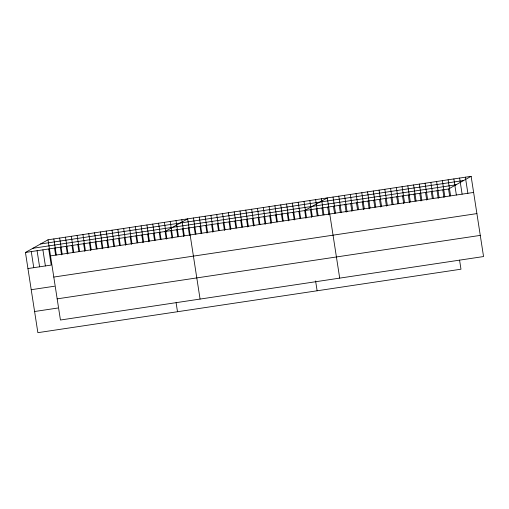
<?xml version="1.0" encoding="UTF-8"?>
<svg xmlns="http://www.w3.org/2000/svg" width="509" height="509" viewBox="0 0 509 509"><rect width="100%" height="100%" fill="white"/><g stroke="black" fill="none" stroke-linecap="round" stroke-linejoin="round"><path stroke-width="0.76" d="M459.57 260.131L460.976 269.204L37.87 332.67L25.45 252.451L48.024 239.796L471.13 176.33L483.55 256.549L60.444 320.015L48.024 239.796M25.45 252.451L448.556 188.985L471.13 176.33M40.574 243.976L463.68 180.51M32.9 248.277L456.007 184.812M50.518 255.9L473.624 192.434M27.944 268.555L51.212 265.068L48.724 248.965M53.795 277.061L476.901 213.595M31.221 289.71L54.488 286.223M57.167 298.859L480.273 235.393M34.593 311.514L57.861 308.021M465.379 177.196L467.873 193.299M459.621 178.061L462.115 194.164M453.869 178.92L456.363 195.023M448.117 179.785L450.605 195.889M448.556 188.985L449.625 195.889M442.359 180.65L444.853 196.754M442.805 189.851L443.988 197.517M436.607 181.509L439.102 197.613M437.046 190.71L438.236 198.383M430.849 182.375L433.344 198.478M431.295 191.575L432.364 198.478M425.098 183.24L427.592 199.343M425.543 192.44L426.727 200.107M419.346 184.099L421.834 200.202M419.785 193.299L420.975 200.972M413.588 184.964L416.082 201.068M414.033 194.164L415.102 201.068M407.836 185.83L410.33 201.933M408.275 195.03L409.465 202.697M402.078 186.688L404.572 202.792M402.524 195.889L403.713 203.562M396.326 187.554L398.821 203.657M396.772 196.754L397.841 203.657M390.575 188.419L393.063 204.523M391.014 197.619L392.083 204.516M384.817 189.278L387.311 205.381M385.262 198.478L386.446 206.151M379.065 190.143L381.559 206.247M379.504 199.343L380.694 207.01M373.307 191.002L375.801 207.112M373.752 200.209L374.821 207.106M367.555 191.868L370.049 207.971M368.001 201.068L369.184 208.741M361.804 192.733L364.291 208.836M362.243 201.933L363.432 209.6M356.046 193.592L358.54 209.695M356.491 202.798L357.56 209.695M350.294 194.457L352.788 210.561M350.733 203.657L351.923 211.33M344.536 195.322L347.03 211.426M344.981 204.523L346.171 212.189M338.784 196.181L341.278 212.285M339.229 205.388L340.292 212.285M333.032 197.047L335.52 213.15M333.471 206.247L334.54 213.15M339.694 278.124L327.274 197.912L304.7 210.567L305.89 218.234M327.72 207.112L328.903 214.779M321.459 198.784L323.953 214.887M321.962 207.977L323.03 214.874M315.637 199.655L318.131 215.759M316.21 208.836L317.279 215.74M309.822 200.527L312.316 216.63M310.458 209.702L311.642 217.368M304.007 201.399L306.494 217.502M315.599 280.955L317.12 290.779M298.185 202.277L300.679 218.38M298.885 211.439L299.954 218.336M292.37 203.148L294.864 219.252M293.063 212.31L294.253 219.977M286.554 204.02L289.042 220.123M287.248 213.182L288.438 220.849M280.733 204.892L283.227 220.995M281.432 214.054L282.501 220.957M274.917 205.763L277.411 221.867M275.611 214.925L276.68 221.829M269.096 206.635L271.59 222.738M269.795 215.803L270.979 223.47M263.28 207.513L265.774 223.616M263.974 216.675L265.164 224.342M257.465 208.385L259.953 224.488M258.158 217.547L259.227 224.45M251.643 209.256L254.137 225.36M252.343 218.418L253.527 226.085M245.828 210.128L248.322 226.231M246.521 219.29L247.711 226.957M240.013 211L242.5 227.103M240.706 220.162L241.775 227.065M234.191 211.871L236.685 227.975M234.891 221.033L235.96 227.937M228.376 212.743L230.87 228.853M229.069 221.911L230.259 229.578M222.554 213.621L225.048 229.724M223.254 222.783L224.437 230.45M216.739 214.493L219.233 230.596M217.432 223.655L218.501 230.558M210.923 215.364L213.411 231.468M211.617 224.526L212.807 232.193M205.102 216.236L207.596 232.339M205.801 225.398L206.985 233.071M199.286 217.108L201.78 233.211M199.98 226.27L201.049 233.173M193.465 217.979L195.959 234.083M194.164 227.148L195.233 234.045M200.069 299.069L187.649 218.857L165.075 231.506L166.265 239.179M188.349 228.019L189.533 235.686M181.834 219.729L184.328 235.832M182.527 228.891L183.717 236.558M176.012 220.601L178.506 236.704M176.712 229.763L177.781 236.666M170.197 221.472L172.691 237.576M170.89 230.634L172.08 238.301M164.382 222.344L166.869 238.447M176.089 302.658L177.495 311.724M158.56 223.216L161.054 239.319M159.26 232.384L160.329 239.281M152.745 224.094L155.239 240.197M153.438 233.256L154.507 240.153M146.923 224.965L149.417 241.069M147.623 234.127L148.813 241.794M141.108 225.837L143.602 241.94M141.807 234.999L142.991 242.666M135.292 226.709L137.786 242.812M135.986 235.871L137.055 242.774M129.471 227.58L131.965 243.684M130.17 236.742L131.354 244.415M123.655 228.452L126.149 244.555M124.349 237.614L125.538 245.287M117.84 229.324L120.328 245.433M118.533 238.492L119.602 245.389M112.018 230.202L114.512 246.305M112.718 239.364L113.787 246.267M106.203 231.073L108.697 247.177M106.896 240.235L108.086 247.902M100.381 231.945L102.875 248.048M101.081 241.107L102.264 248.774M94.566 232.817L97.06 248.92M95.266 241.979L96.328 248.882M88.751 233.688L91.245 249.792M89.444 242.85L90.634 250.523M82.929 234.56L85.423 250.663M83.629 243.728L84.812 251.395M77.114 235.438L79.608 251.541M77.807 244.6L78.876 251.497M71.298 236.31L73.786 252.413M71.992 245.472L73.061 252.375M65.476 237.181L67.971 253.285M66.176 246.343L67.36 254.01M59.661 238.053L62.155 254.156M60.355 247.215L61.544 254.882M53.839 238.925L56.334 255.028M54.539 248.087L55.608 254.99M42.902 249.836L45.396 265.94M37.087 250.708L39.581 266.811M31.265 251.58L33.759 267.683"/></g></svg>
